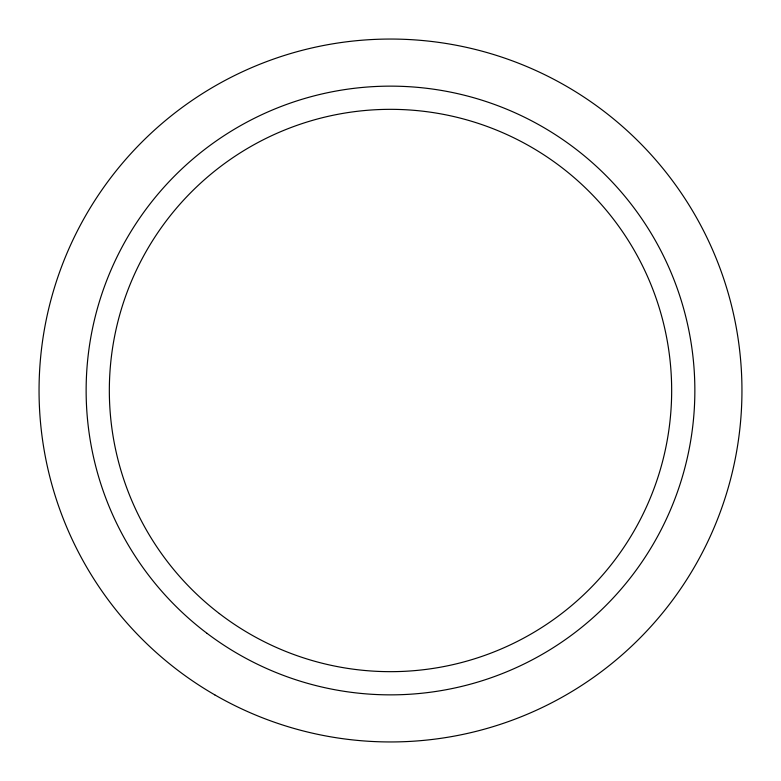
<?xml version="1.0" encoding="UTF-8"?>
<svg xmlns="http://www.w3.org/2000/svg" width="781" height="781" viewBox="0 0 781 781"><rect width="100%" height="100%" fill="white"/><g stroke="black" fill="none" stroke-linecap="round" stroke-linejoin="round"><path stroke-width="1.17" d="M214.775 694.865A351.45 351.45 0 0 0 741.95 390.5A351.45 351.45 0 0 0 214.775 86.135A351.45 351.45 0 0 0 214.775 694.865M207.053 633.362A304.356 304.356 0 0 0 692.542 427.939A304.356 304.356 0 0 0 271.895 110.199A304.356 304.356 0 0 0 207.053 633.362M219.344 613.563A281.16 281.16 0 0 0 669.258 427.197A281.16 281.16 0 0 0 282.907 130.739A281.16 281.16 0 0 0 219.344 613.563"/></g></svg>
